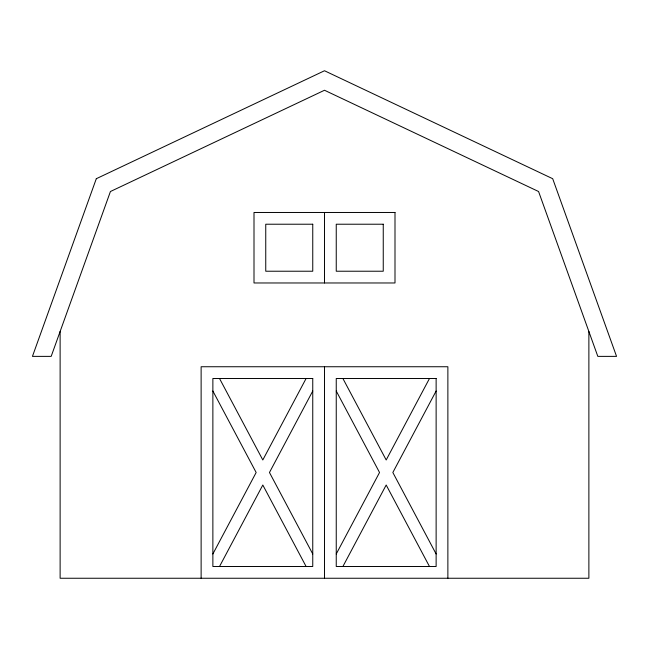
<?xml version="1.0" encoding="UTF-8"?>
<svg xmlns="http://www.w3.org/2000/svg" width="649" height="649" viewBox="0 0 649 649"><rect width="100%" height="100%" fill="white"/><g stroke="black" fill="none" stroke-linecap="round" stroke-linejoin="round"><path stroke-width="0.97" d="M212.872 553.978L256.16 472.496L212.872 391.023M306.101 378.497L262.813 459.971L219.524 378.497M219.524 566.496L262.813 485.022L306.101 566.496M312.753 391.023L269.465 472.496L312.753 553.978M336.247 553.978L379.535 472.496L336.247 391.023M429.476 378.497L386.187 459.971L342.899 378.497M342.899 566.496L386.187 485.022L429.476 566.496M436.128 391.023L392.84 472.496L436.128 553.978M588.878 331.493L588.878 578.251L60.122 578.251L60.122 331.493M447.875 578.251L447.875 366.742L201.125 366.742L201.125 578.251M324.5 212.474L324.5 282.972M324.5 366.742L324.5 578.251M96.303 178.71L32.45 356.374L51.182 356.374L110.427 191.52L324.5 90.252L538.573 191.52L597.818 356.374L616.55 356.374L552.697 178.71L324.5 70.749L96.303 178.71M394.998 212.474L254.002 212.474L254.002 282.972L394.998 282.972L394.998 212.474M312.753 224.221L265.749 224.221L265.749 271.225L312.753 271.225L312.753 224.221M383.251 224.221L336.247 224.221L336.247 271.225L383.251 271.225L383.251 224.221M312.753 378.497L212.872 378.497L212.872 566.496L312.753 566.496L312.753 378.497M436.128 378.497L336.247 378.497L336.247 566.496L436.128 566.496L436.128 378.497"/></g></svg>
